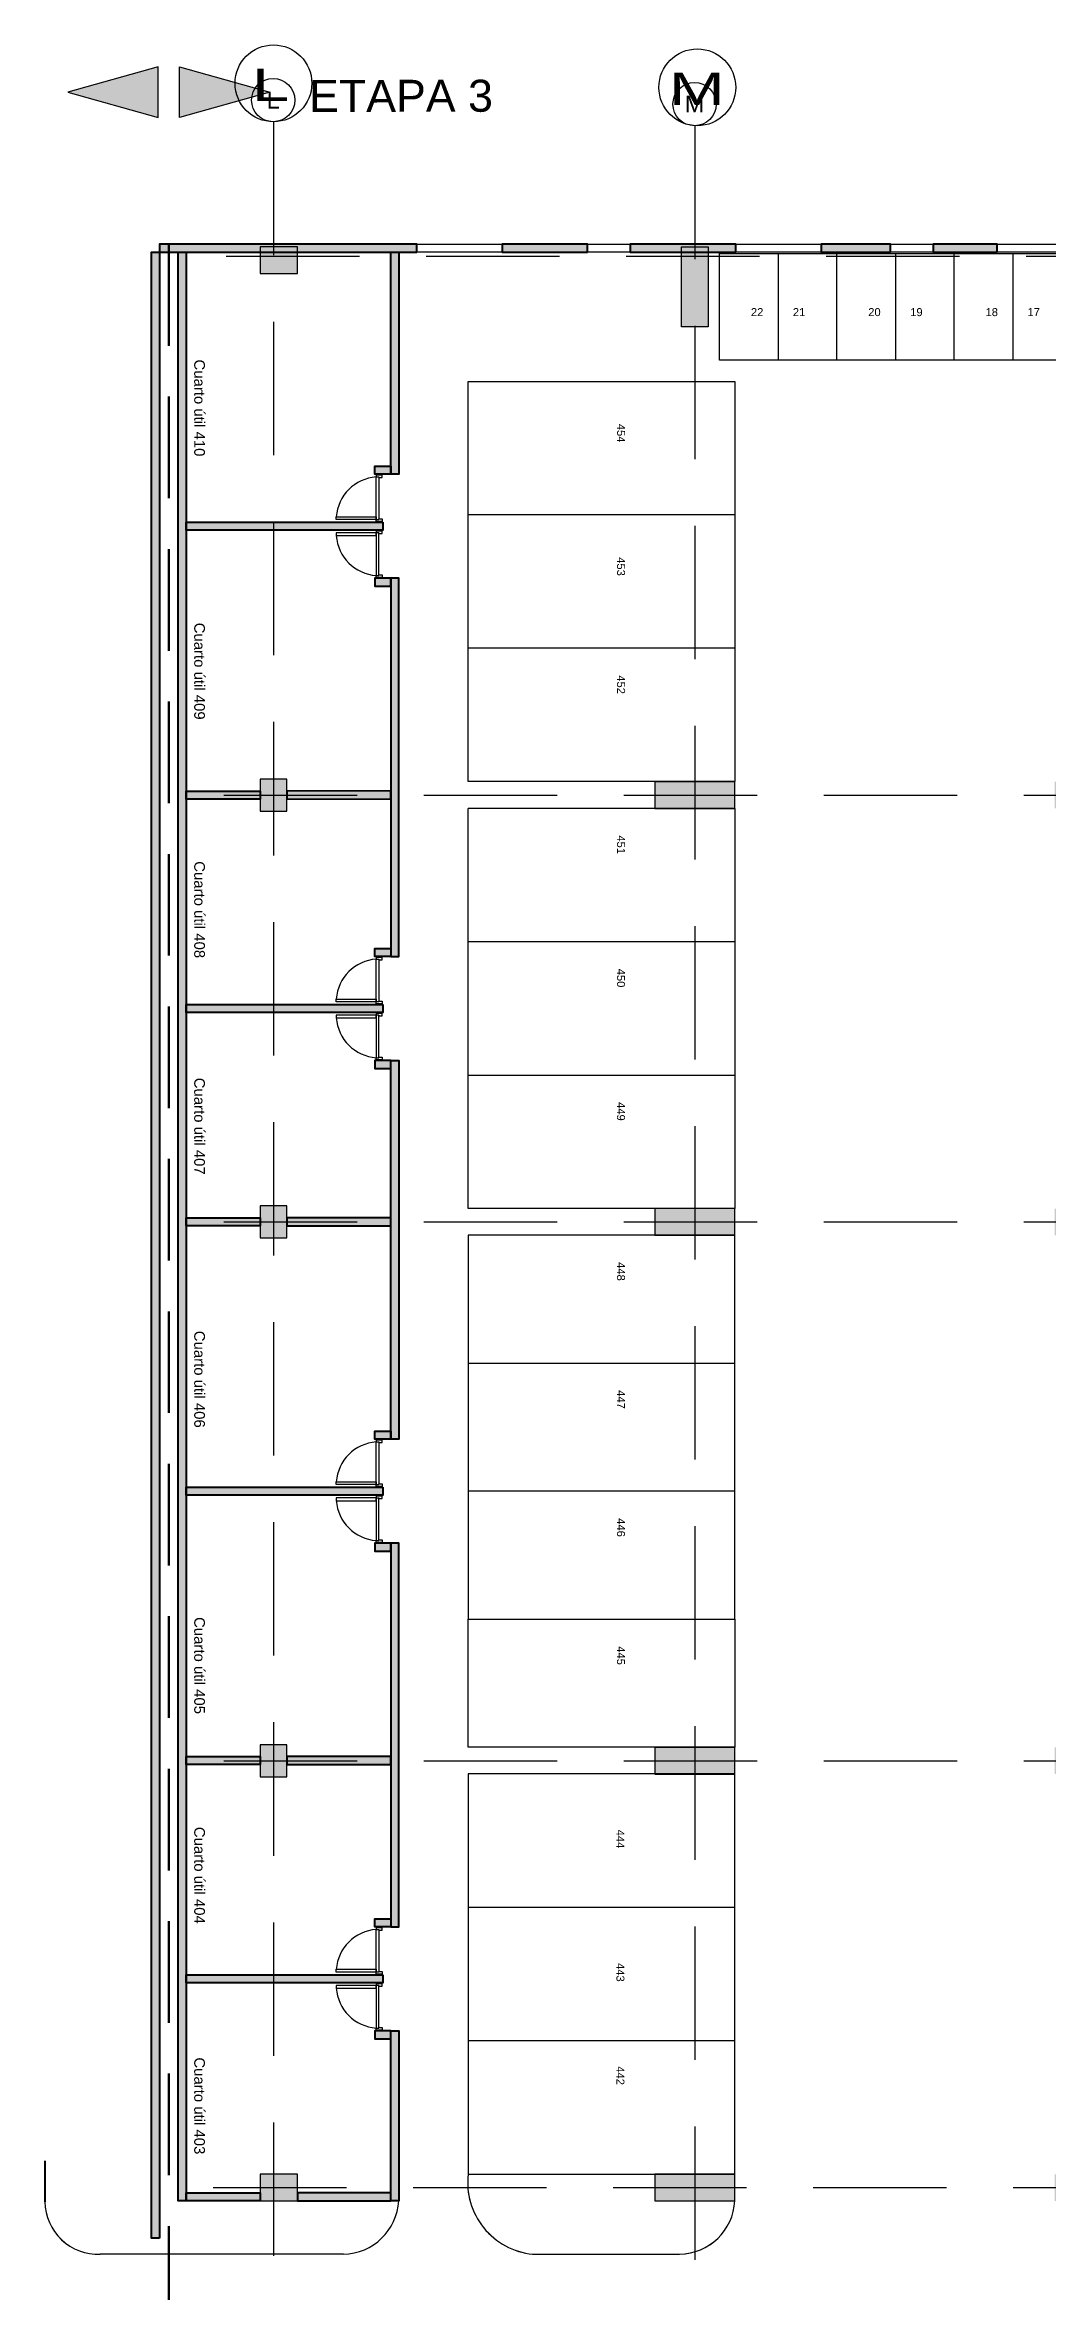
# Model space of a CAD drawing. Header units: millimetres. Extents: x -967 to 876, y -355 to 681.
# Drawn here: x 45.43 to 64.22, y -327.9 to -285.79 of the extents above; entities that cross this region are included whole.
import ezdxf
from ezdxf.enums import TextEntityAlignment as Align

# ---------------------------------------------------------------- set-up
doc = ezdxf.new("R2010")
doc.units = ezdxf.units.MM
doc.linetypes.add('HIDDEN', pattern=[9.525, 6.35, -3.175])
doc.linetypes.add('LÍNEAS_OCULTASX2', pattern=[0.75, 0.5, -0.25])
for name, color, linetype in [('-parquead', 8, 'Continuous'), ('1amobla', 253, 'Continuous'), ('A_CIRCULO DE EJES', 3, 'Continuous'), ('F-2', 8, 'Continuous'), ('GG_PISO 1', 251, 'Continuous'), ('GG_PISO 4', 8, 'Continuous'), ('JCA_HATCH 254', 252, 'Continuous'), ('MUEBLE', 8, 'Continuous'), ('Textos-espacios', 8, 'Continuous')]:
    doc.layers.add(name, color=color, linetype=linetype)
for name, color, linetype, lineweight in [('Acabados', 2, 'Continuous', 40), ('Muro', 9, 'Continuous', 40), ('TEXTOS', 8, 'Continuous', 20), ('Vidrio', 8, 'Continuous', 30)]:
    doc.layers.add(name, color=color, linetype=linetype, lineweight=lineweight)
doc.layers.add('DIM-25', color=8, linetype='Continuous', plot=False)
doc.styles.add('A_TEXT1', font='arial.ttf')
doc.styles.get("Standard").update_dxf_attribs({"font": 'arial.ttf'})
doc.styles.add('style2', font='arial.ttf', dxfattribs={"width": 1.5})

# ---------------------------------------------------------------- blocks, each defined once
blk = doc.blocks.new('A_B_Eje')
at = {"layer": 'A_CIRCULO DE EJES', "color": 0, "ltscale": 1.5}
blk.add_circle((0, 0), 0.0045, dxfattribs=at)
at = {"ltscale": 1.5, "style": 'A_TEXT1'}
blk.add_attdef('EJE', text='', height=0.0035, dxfattribs=at).set_placement((0, 0), align=Align.MIDDLE_CENTER)
blk = doc.blocks.new('estructura etapa 3')
at = {"layer": 'GG_PISO 1'}
h = blk.add_hatch(color=256, dxfattribs=at)
h.paths.add_polyline_path([(-91.651, -6658.124), (-91.651, -6657.624), (-92.35, -6657.624), (-92.35, -6658.124)])
h.paths.add_polyline_path([(-49.354, -6658.124), (-49.354, -6657.624), (-50.055, -6657.624), (-50.055, -6658.124)])
h.paths.add_polyline_path([(-56.053, -6658.124), (-56.053, -6657.624), (-56.753, -6657.624), (-56.753, -6658.124)])
h.paths.add_polyline_path([(-76.45, -6659.124), (-76.95, -6659.124), (-76.95, -6657.624), (-76.45, -6657.624)])
h.paths.add_polyline_path([(-83.95, -6659.124), (-84.45, -6659.124), (-84.45, -6657.624), (-83.95, -6657.624)])
h.paths.add_polyline_path([(-60.452, -6659.124), (-60.952, -6659.124), (-60.952, -6657.624), (-60.452, -6657.624)])
h.paths.add_polyline_path([(-67.95, -6659.124), (-68.45, -6659.124), (-68.45, -6657.624), (-67.95, -6657.624)])
h.paths.add_polyline_path([(-91.85, -6668.199), (-91.851, -6667.599), (-92.35, -6667.599), (-92.349, -6668.199)])
h.paths.add_polyline_path([(-49.354, -6668.199), (-49.354, -6667.599), (-49.854, -6667.599), (-49.854, -6668.199)])
h.paths.add_polyline_path([(-56.154, -6668.149), (-56.154, -6667.649), (-56.854, -6667.649), (-56.854, -6668.149)])
h.paths.add_polyline_path([(-59.952, -6667.649), (-59.952, -6668.149), (-61.452, -6668.149), (-61.452, -6667.649)])
h.paths.add_polyline_path([(-75.95, -6667.649), (-75.95, -6668.149), (-77.45, -6668.149), (-77.45, -6667.649)])
h.paths.add_polyline_path([(-68.95, -6667.649), (-68.95, -6668.149), (-67.45, -6668.149), (-67.45, -6667.649)])
h.paths.add_polyline_path([(-84.95, -6667.649), (-84.95, -6668.149), (-83.45, -6668.149), (-83.45, -6667.649)])
h.paths.add_polyline_path([(-91.85, -6676.199), (-91.85, -6675.599), (-92.349, -6675.599), (-92.349, -6676.199)])
h.paths.add_polyline_path([(-49.354, -6676.199), (-49.354, -6675.599), (-49.854, -6675.599), (-49.854, -6676.199)])
h.paths.add_polyline_path([(-56.154, -6676.149), (-56.154, -6675.649), (-56.754, -6675.649), (-56.754, -6676.149)])
h.paths.add_polyline_path([(-59.952, -6675.649), (-59.952, -6676.149), (-61.452, -6676.149), (-61.452, -6675.649)])
h.paths.add_polyline_path([(-75.95, -6675.649), (-75.95, -6676.149), (-77.45, -6676.149), (-77.45, -6675.649)])
h.paths.add_polyline_path([(-68.95, -6675.649), (-68.95, -6676.149), (-67.45, -6676.149), (-67.45, -6675.649)])
h.paths.add_polyline_path([(-84.95, -6675.649), (-84.95, -6676.149), (-83.45, -6676.149), (-83.45, -6675.649)])
h.paths.add_polyline_path([(-91.847, -6686.299), (-91.851, -6685.699), (-92.35, -6685.699), (-92.346, -6686.299)])
h.paths.add_polyline_path([(-49.354, -6686.299), (-49.354, -6685.699), (-49.854, -6685.699), (-49.854, -6686.299)])
h.paths.add_polyline_path([(-56.154, -6686.249), (-56.154, -6685.749), (-56.754, -6685.749), (-56.754, -6686.249)])
h.paths.add_polyline_path([(-59.952, -6685.749), (-59.952, -6686.249), (-61.452, -6686.249), (-61.452, -6685.749)])
h.paths.add_polyline_path([(-75.95, -6685.749), (-75.95, -6686.249), (-77.45, -6686.249), (-77.45, -6685.749)])
h.paths.add_polyline_path([(-68.95, -6685.749), (-68.95, -6686.249), (-67.45, -6686.249), (-67.45, -6685.749)])
h.paths.add_polyline_path([(-84.95, -6685.749), (-84.95, -6686.249), (-83.45, -6686.249), (-83.45, -6685.749)])
h.paths.add_polyline_path([(-49.353, -6694.294), (-49.354, -6693.699), (-49.855, -6693.699), (-49.854, -6694.294)])
h.paths.add_polyline_path([(-56.054, -6694.249), (-56.054, -6693.749), (-56.753, -6693.749), (-56.753, -6694.249)])
h.paths.add_polyline_path([(-91.651, -6694.249), (-91.651, -6693.749), (-92.35, -6693.749), (-92.35, -6694.249)])
h.paths.add_polyline_path([(-59.952, -6693.749), (-59.952, -6694.249), (-61.452, -6694.249), (-61.452, -6693.749)])
h.paths.add_polyline_path([(-75.95, -6693.749), (-75.95, -6694.249), (-77.45, -6694.249), (-77.45, -6693.749)])
h.paths.add_polyline_path([(-68.95, -6693.749), (-68.95, -6694.249), (-67.45, -6694.249), (-67.45, -6693.749)])
h.paths.add_polyline_path([(-84.95, -6693.749), (-84.95, -6694.249), (-83.45, -6694.249), (-83.45, -6693.749)])
h.paths.add_polyline_path([(-49.358, -6703.974), (-49.353, -6703.374), (-49.854, -6703.374), (-49.859, -6703.974)])
h.paths.add_polyline_path([(-56.054, -6703.924), (-56.054, -6703.424), (-56.753, -6703.424), (-56.753, -6703.924)])
h.paths.add_polyline_path([(-67.95, -6704.924), (-67.95, -6703.424), (-68.45, -6703.424), (-68.45, -6704.924)])
h.paths.add_polyline_path([(-91.651, -6703.924), (-91.651, -6703.424), (-92.35, -6703.424), (-92.35, -6703.924)])
h.paths.add_polyline_path([(-61.847, -6703.424), (-60.347, -6703.424), (-60.347, -6703.924), (-61.847, -6703.924)])
h.paths.add_polyline_path([(-83.95, -6704.924), (-83.95, -6703.424), (-84.45, -6703.424), (-84.45, -6704.924)])
h.paths.add_polyline_path([(-76.45, -6704.924), (-76.45, -6703.424), (-76.95, -6703.424), (-76.95, -6704.924)])
h.paths.add_polyline_path([(-49.354, -6711.949), (-49.354, -6711.449), (-50.054, -6711.449), (-50.054, -6711.949)])
h.paths.add_polyline_path([(-55.954, -6711.949), (-55.954, -6711.449), (-56.654, -6711.449), (-56.654, -6711.949)])
h.paths.add_polyline_path([(-91.65, -6711.949), (-91.65, -6711.449), (-92.35, -6711.449), (-92.35, -6711.949)])
h.paths.add_polyline_path([(-60.952, -6711.949), (-60.952, -6709.549), (-60.452, -6709.549), (-60.452, -6711.949)])
h.paths.add_polyline_path([(-68.45, -6709.549), (-68.45, -6711.949), (-67.95, -6711.949), (-67.95, -6709.549)])
h.paths.add_polyline_path([(-76.95, -6709.549), (-76.95, -6711.949), (-76.45, -6711.949), (-76.45, -6709.549)])
h.paths.add_polyline_path([(-83.95, -6709.549), (-83.95, -6711.949), (-84.45, -6711.949), (-84.45, -6709.549)])
at = {"layer": 'GG_PISO 1', "color": 253, "linetype": 'LÍNEAS_OCULTASX2', "ltscale": 5}
for p, q in [((-92.1, -6655.279), (-92.1, -6714.861)), ((-84.2, -6655.354), (-84.2, -6714.914)), ((-92.986, -6657.799), (-46.502, -6657.799)), ((-93.028, -6667.899), (-46.502, -6667.899)), ((-93.028, -6675.899), (-46.502, -6675.899)), ((-93.028, -6685.999), (-46.502, -6685.999)), ((-93.228, -6693.999), (-46.502, -6693.999))]:
    blk.add_line(p, q, dxfattribs=at)
at = {"layer": 'GG_PISO 1', "color": 0}
for points in [[(-91.651, -6658.124), (-91.651, -6657.624), (-92.35, -6657.624), (-92.35, -6658.124)], [(-83.95, -6659.124), (-84.45, -6659.124), (-84.45, -6657.624), (-83.95, -6657.624)], [(-91.85, -6668.199), (-91.851, -6667.599), (-92.35, -6667.599), (-92.349, -6668.199)], [(-84.95, -6667.649), (-84.95, -6668.149), (-83.45, -6668.149), (-83.45, -6667.649)], [(-91.85, -6676.199), (-91.85, -6675.599), (-92.349, -6675.599), (-92.349, -6676.199)], [(-84.95, -6675.649), (-84.95, -6676.149), (-83.45, -6676.149), (-83.45, -6675.649)], [(-91.847, -6686.299), (-91.851, -6685.699), (-92.35, -6685.699), (-92.346, -6686.299)], [(-84.95, -6685.749), (-84.95, -6686.249), (-83.45, -6686.249), (-83.45, -6685.749)], [(-91.651, -6694.249), (-91.651, -6693.749), (-92.35, -6693.749), (-92.35, -6694.249)], [(-84.95, -6693.749), (-84.95, -6694.249), (-83.45, -6694.249), (-83.45, -6693.749)]]:
    blk.add_lwpolyline(points, close=True, dxfattribs=at)
at = {"layer": 'GG_PISO 1', "linetype": 'Continuous'}
for centre in [(-92.1, -6654.559), (-84.152, -6654.634)]:
    blk.add_circle(centre, 0.72, dxfattribs=at)
at = {"layer": 'GG_PISO 1', "style": 'style2', "width": 1.5}
for s, p in [('L', (-92.507, -6654.889)), ('M', (-84.687, -6654.964))]:
    blk.add_text(s, height=0.603, rotation=0.0293, dxfattribs=at).set_placement(p)
blk = doc.blocks.new('A$Caedca3e0')
at = {"layer": 'JCA_HATCH 254'}
for points in [[(-19.676, 59.688), (-17.983, 59.212), (-17.983, 60.164)], [(-15.891, 59.688), (-17.583, 59.212), (-17.583, 60.164)], [(-13.133, 56.688), (-13.133, 56.838), (-17.958, 56.838), (-17.958, 56.688)], [(-17.958, 19.463), (-18.108, 19.463), (-18.108, 56.688), (-17.958, 56.688)]]:
    blk.add_hatch(color=256, dxfattribs=at).paths.add_polyline_path(points)
at = {"layer": 'JCA_HATCH 254', "linetype": 'Continuous', "ltscale": 0.3, "transparency": 33554687}
h = blk.add_hatch(color=256, dxfattribs=at)
h.dxf.hatch_style = 1
h.paths.add_polyline_path([(26.923, 56.688), (26.923, 56.838)], flags=17)
h.paths.add_polyline_path([(26.923, 56.688), (26.923, 56.838), (25.482, 56.838), (25.489, 56.688), (24.689, 56.688), (24.689, 56.838), (22.691, 56.838), (22.691, 56.688)])
h.paths.add_polyline_path([(21.091, 56.689), (21.091, 56.839), (19.194, 56.839), (19.194, 56.689)])
h.paths.add_polyline_path([(18.394, 56.689), (18.394, 56.839), (17.592, 56.838), (17.592, 56.688)])
h.paths.add_polyline_path([(16.392, 56.689), (16.392, 56.839), (7.345, 56.838), (7.345, 56.688)])
h.paths.add_polyline_path([(6.545, 56.688), (6.545, 56.838), (5.741, 56.839), (5.741, 56.689)])
h.paths.add_polyline_path([(4.141, 56.687), (4.141, 56.837), (2.144, 56.838), (2.144, 56.688)])
h.paths.add_polyline_path([(0.944, 56.689), (0.944, 56.839), (-1.054, 56.838), (-1.054, 56.688)])
h.paths.add_polyline_path([(-2.254, 56.688), (-2.254, 56.838), (-3.456, 56.838), (-3.456, 56.688)])
h.paths.add_polyline_path([(-4.256, 56.689), (-4.256, 56.839), (-5.553, 56.838), (-5.553, 56.688)])
h.paths.add_polyline_path([(-7.153, 56.689), (-7.153, 56.839), (-9.137, 56.838), (-9.137, 56.688)])
h.paths.add_polyline_path([(-9.937, 56.688), (-9.937, 56.838), (-11.533, 56.838), (-11.533, 56.688)])
h = blk.add_hatch(color=256, dxfattribs=at)
h.dxf.hatch_style = 1
h.paths.add_polyline_path([(-16.072, 20.314), (-16.072, 20.164), (-17.458, 20.164), (-17.458, 20.314)])
h.paths.add_polyline_path([(-17.608, 56.688), (-17.458, 56.688), (-17.458, 20.164), (-17.608, 20.164)])
h.paths.add_polyline_path([(-15.373, 20.314), (-15.373, 20.164), (-13.623, 20.164), (-13.623, 20.314)])
h.paths.add_polyline_path([(-13.623, 23.351), (-13.472, 23.351), (-13.472, 20.164), (-13.623, 20.164)])
h.paths.add_polyline_path([(-13.623, 23.201), (-13.623, 23.351), (-13.923, 23.351), (-13.923, 23.201)])
h.paths.add_polyline_path([(-13.773, 24.401), (-13.773, 24.251), (-17.458, 24.251), (-17.458, 24.401)])
h.paths.add_polyline_path([(-13.623, 25.451), (-13.623, 25.301), (-13.923, 25.301), (-13.923, 25.451)])
h.paths.add_polyline_path([(-13.623, 25.301), (-13.472, 25.301), (-13.472, 32.489), (-13.623, 32.489)])
h.paths.add_polyline_path([(-15.574, 28.489), (-15.574, 28.339), (-13.623, 28.339), (-13.623, 28.489)])
h.paths.add_polyline_path([(-16.071, 28.489), (-16.071, 28.339), (-17.458, 28.339), (-17.458, 28.489)])
h.paths.add_polyline_path([(-13.623, 32.338), (-13.623, 32.489), (-13.923, 32.489), (-13.923, 32.338)])
h.paths.add_polyline_path([(-13.773, 33.539), (-13.773, 33.389), (-17.458, 33.389), (-17.458, 33.539)])
h.paths.add_polyline_path([(-13.623, 34.589), (-13.623, 34.439), (-13.923, 34.439), (-13.923, 34.589)])
h.paths.add_polyline_path([(-13.623, 41.539), (-13.472, 41.539), (-13.472, 34.439), (-13.623, 34.439)])
h.paths.add_polyline_path([(-15.574, 38.589), (-15.574, 38.439), (-13.623, 38.439), (-13.623, 38.589)])
h.paths.add_polyline_path([(-16.071, 38.589), (-16.071, 38.439), (-17.458, 38.439), (-17.458, 38.589)])
h.paths.add_polyline_path([(-13.773, 42.589), (-13.773, 42.439), (-17.458, 42.439), (-17.458, 42.589)])
h.paths.add_polyline_path([(-13.623, 41.389), (-13.623, 41.539), (-13.923, 41.539), (-13.923, 41.389)])
h.paths.add_polyline_path([(-13.623, 43.639), (-13.623, 43.489), (-13.923, 43.489), (-13.923, 43.639)])
h.paths.add_polyline_path([(-13.623, 43.489), (-13.472, 43.489), (-13.472, 50.576), (-13.623, 50.576)])
h.paths.add_polyline_path([(-15.573, 46.588), (-15.573, 46.438), (-13.623, 46.439), (-13.623, 46.589)])
h.paths.add_polyline_path([(-16.07, 46.588), (-16.07, 46.438), (-17.458, 46.438), (-17.458, 46.588)])
h.paths.add_polyline_path([(-13.623, 50.426), (-13.623, 50.576), (-13.923, 50.576), (-13.923, 50.426)])
h.paths.add_polyline_path([(-13.773, 51.626), (-13.773, 51.476), (-17.458, 51.476), (-17.458, 51.626)])
h.paths.add_polyline_path([(-13.623, 52.676), (-13.623, 52.526), (-13.923, 52.526), (-13.923, 52.676)])
h.paths.add_polyline_path([(-13.623, 56.688), (-13.472, 56.688), (-13.472, 52.526), (-13.623, 52.526)])
at = {"layer": '-parquead'}
for p, q in [((-12.172, 38.264), (-12.172, 31.064)), ((-12.172, 28.164), (-12.172, 20.664)), ((-14.509, 19.163), (-19.071, 19.163)), ((-10.964, 19.163), (-8.209, 19.163))]:
    blk.add_line(p, q, dxfattribs=at)
for points in [[(-13.133, 56.838), (-11.533, 56.838), (-11.533, 56.688), (-13.133, 56.69)], [(-9.937, 56.838), (-9.137, 56.838), (-9.137, 56.688), (-9.937, 56.689)], [(-7.153, 56.838), (-5.553, 56.838), (-5.553, 56.688), (-7.153, 56.689)], [(-4.256, 56.838), (-3.456, 56.838), (-3.456, 56.688), (-4.256, 56.689)], [(-2.254, 56.837), (-1.054, 56.838), (-1.054, 56.688), (-2.254, 56.689)]]:
    blk.add_lwpolyline(points, close=True, dxfattribs=at)
for points in [[(-0.861, 54.663), (-7.46, 54.663), (-7.46, 56.663)], [(-7.46, 56.663), (-0.861, 56.663)], [(-6.361, 56.663), (-6.361, 54.663)], [(-5.261, 54.663), (-5.261, 56.663)], [(-4.161, 56.663), (-4.161, 54.663)], [(-3.061, 54.663), (-3.061, 56.663)], [(-1.961, 56.663), (-1.961, 54.663)], [(-7.172, 54.264), (-7.172, 46.764), (-12.172, 46.764), (-12.172, 54.264)], [(-12.172, 54.264), (-7.172, 54.264)], [(-7.172, 51.764), (-12.172, 51.764)], [(-7.172, 49.264), (-12.172, 49.264)], [(-7.172, 46.264), (-7.172, 38.764), (-12.172, 38.764), (-12.172, 46.264)], [(-7.172, 46.264), (-12.172, 46.264)], [(-7.172, 43.764), (-12.172, 43.764)], [(-12.172, 41.264), (-7.172, 41.264)], [(-7.172, 38.264), (-12.172, 38.264)], [(-12.172, 31.064), (-7.172, 31.064), (-7.172, 38.264)], [(-12.172, 35.864), (-7.172, 35.864)], [(-7.172, 33.464), (-12.172, 33.464)], [(-7.172, 31.064), (-7.172, 28.664), (-12.172, 28.664), (-12.172, 31.064)], [(-7.172, 28.164), (-12.172, 28.164)], [(-12.172, 20.664), (-7.172, 20.664), (-7.172, 28.164)], [(-7.172, 25.664), (-12.172, 25.664)], [(-7.172, 23.164), (-12.172, 23.164)]]:
    blk.add_lwpolyline(points, dxfattribs=at)
for centre, radius, start, end in [((-10.827, 20.51), 1.354, 173.4982, 264.2154), ((-19.112, 20.158), 0.996, 180.8006, 272.348), ((-14.536, 20.229), 1.066, 271.4636, 356.4964), ((-8.222, 20.214), 1.05, 270.6874, 357.2713)]:
    blk.add_arc(centre, radius, start, end, dxfattribs=at)
at = {"layer": '1amobla', "linetype": 'HIDDEN', "lineweight": 60, "ltscale": 0.3}
blk.add_line((-17.783, 56.838), (-17.783, 2.404), dxfattribs=at)
at = {"layer": 'Acabados', "ltscale": 0.03}
blk.add_line((-20.108, 20.914), (-20.108, 20.144), dxfattribs=at)
at = {"layer": 'DIM-25'}
for centre, start, end in [((-13.834, 51.665), 94.4578, 175.5956), ((-13.834, 51.437), 184.4044, 265.5422), ((-13.834, 42.628), 94.4578, 175.5956), ((-13.834, 42.4), 184.4044, 265.5422), ((-13.834, 33.578), 94.4578, 175.5956), ((-13.834, 33.35), 184.4044, 265.5422), ((-13.834, 24.44), 94.4578, 175.5956), ((-13.834, 24.212), 184.4044, 265.5422)]:
    blk.add_arc(centre, 0.813, start, end, dxfattribs=at)
at = {"layer": 'F-2'}
for points in [[(-13.847, 52.475), (-13.847, 52.463), (-13.785, 52.463), (-13.785, 52.513), (-13.897, 52.513), (-13.897, 52.475)], [(-13.897, 51.677), (-13.897, 52.475), (-13.847, 52.475), (-13.847, 51.677)], [(-13.885, 52.526), (-13.885, 52.513), (-13.798, 52.513), (-13.798, 52.526)], [(-13.847, 51.689), (-13.785, 51.689), (-13.785, 51.639), (-13.897, 51.639), (-13.897, 51.677), (-13.847, 51.677), (-13.847, 51.689)], [(-13.847, 51.425), (-13.847, 51.413), (-13.785, 51.413), (-13.785, 51.463), (-13.897, 51.463), (-13.897, 51.425)], [(-13.885, 51.626), (-13.885, 51.639), (-13.798, 51.639), (-13.798, 51.626)], [(-13.885, 51.476), (-13.885, 51.463), (-13.798, 51.463), (-13.798, 51.476)], [(-13.847, 50.627), (-13.847, 50.639), (-13.785, 50.639), (-13.785, 50.589), (-13.897, 50.589), (-13.897, 50.627)], [(-13.885, 50.576), (-13.885, 50.589), (-13.798, 50.589), (-13.798, 50.576)], [(-13.847, 43.438), (-13.847, 43.425), (-13.785, 43.425), (-13.785, 43.476), (-13.897, 43.476), (-13.897, 43.438)], [(-13.885, 43.489), (-13.885, 43.476), (-13.798, 43.476), (-13.798, 43.489)], [(-13.847, 42.639), (-13.847, 42.652), (-13.785, 42.652), (-13.785, 42.601), (-13.897, 42.601), (-13.897, 42.639)], [(-13.885, 42.589), (-13.885, 42.601), (-13.798, 42.601), (-13.798, 42.589)], [(-13.847, 42.388), (-13.847, 42.375), (-13.785, 42.375), (-13.785, 42.426), (-13.897, 42.426), (-13.897, 42.388)], [(-13.885, 42.439), (-13.885, 42.426), (-13.798, 42.426), (-13.798, 42.439)], [(-13.847, 41.589), (-13.847, 41.602), (-13.785, 41.602), (-13.785, 41.551), (-13.897, 41.551), (-13.897, 41.589)], [(-13.885, 41.539), (-13.885, 41.551), (-13.798, 41.551), (-13.798, 41.539)], [(-13.847, 34.388), (-13.847, 34.375), (-13.785, 34.375), (-13.785, 34.426), (-13.897, 34.426), (-13.897, 34.388)], [(-13.897, 33.589), (-13.897, 34.388), (-13.847, 34.388), (-13.847, 33.589)], [(-13.885, 34.439), (-13.885, 34.426), (-13.798, 34.426), (-13.798, 34.439)], [(-13.847, 33.602), (-13.785, 33.602), (-13.785, 33.551), (-13.897, 33.551), (-13.897, 33.589), (-13.847, 33.589), (-13.847, 33.602)], [(-13.847, 33.325), (-13.785, 33.325), (-13.785, 33.376), (-13.897, 33.376), (-13.897, 33.338), (-13.847, 33.338), (-13.847, 33.325)], [(-13.897, 33.338), (-13.897, 32.539), (-13.847, 32.539), (-13.847, 33.338)], [(-13.885, 33.539), (-13.885, 33.551), (-13.798, 33.551), (-13.798, 33.539)], [(-13.885, 33.389), (-13.885, 33.376), (-13.798, 33.376), (-13.798, 33.389)], [(-13.847, 32.539), (-13.847, 32.552), (-13.785, 32.552), (-13.785, 32.501), (-13.897, 32.501), (-13.897, 32.539)], [(-13.885, 32.489), (-13.885, 32.501), (-13.798, 32.501), (-13.798, 32.489)], [(-13.847, 25.25), (-13.847, 25.238), (-13.785, 25.238), (-13.785, 25.288), (-13.897, 25.288), (-13.897, 25.25)], [(-13.885, 25.301), (-13.885, 25.288), (-13.798, 25.288), (-13.798, 25.301)], [(-13.847, 24.452), (-13.847, 24.465), (-13.785, 24.465), (-13.785, 24.414), (-13.897, 24.414), (-13.897, 24.452)], [(-13.847, 24.2), (-13.847, 24.188), (-13.785, 24.188), (-13.785, 24.238), (-13.897, 24.238), (-13.897, 24.2)], [(-13.885, 24.401), (-13.885, 24.414), (-13.798, 24.414), (-13.798, 24.401)], [(-13.885, 24.251), (-13.885, 24.238), (-13.798, 24.238), (-13.798, 24.251)], [(-13.847, 23.402), (-13.847, 23.414), (-13.785, 23.414), (-13.785, 23.364), (-13.897, 23.364), (-13.897, 23.402)], [(-13.885, 23.351), (-13.885, 23.364), (-13.798, 23.364), (-13.798, 23.351)]]:
    blk.add_lwpolyline(points, dxfattribs=at)
for points in [[(-13.847, 51.425), (-13.897, 51.425), (-13.897, 50.627), (-13.847, 50.627)], [(-13.847, 42.639), (-13.897, 42.639), (-13.897, 43.438), (-13.847, 43.438)], [(-13.847, 42.388), (-13.897, 42.388), (-13.897, 41.589), (-13.847, 41.589)], [(-13.847, 24.452), (-13.897, 24.452), (-13.897, 25.25), (-13.847, 25.25)], [(-13.847, 24.2), (-13.897, 24.2), (-13.897, 23.402), (-13.847, 23.402)]]:
    blk.add_lwpolyline(points, close=True, dxfattribs=at)
at = {"layer": 'MUEBLE', "linetype": 'HIDDEN'}
for points in [[(-13.897, 51.728), (-13.897, 51.677), (-14.645, 51.677), (-14.645, 51.728)], [(-13.897, 51.375), (-13.897, 51.425), (-14.645, 51.425), (-14.645, 51.375)], [(-13.897, 42.69), (-13.897, 42.639), (-14.645, 42.639), (-14.645, 42.69)], [(-13.897, 42.337), (-13.897, 42.388), (-14.645, 42.388), (-14.645, 42.337)], [(-13.897, 33.64), (-13.897, 33.589), (-14.645, 33.589), (-14.645, 33.64)], [(-13.897, 33.287), (-13.897, 33.338), (-14.645, 33.338), (-14.645, 33.287)], [(-13.897, 24.503), (-13.897, 24.452), (-14.645, 24.452), (-14.645, 24.503)], [(-13.897, 24.15), (-13.897, 24.2), (-14.645, 24.2), (-14.645, 24.15)]]:
    blk.add_lwpolyline(points, close=True, dxfattribs=at)
at = {"layer": 'Muro'}
for points in [[(-13.133, 56.688), (-13.133, 56.838), (-17.958, 56.838), (-17.958, 56.688)], [(-9.937, 56.688), (-9.937, 56.838), (-11.533, 56.838), (-11.533, 56.688)], [(-7.153, 56.689), (-7.153, 56.839), (-9.137, 56.838), (-9.137, 56.688)], [(-4.256, 56.689), (-4.256, 56.839), (-5.553, 56.838), (-5.553, 56.688)], [(-2.254, 56.688), (-2.254, 56.838), (-3.456, 56.839), (-3.456, 56.689)], [(-17.958, 19.463), (-18.108, 19.463), (-18.108, 56.688), (-17.958, 56.688)], [(-17.608, 56.688), (-17.458, 56.688), (-17.458, 20.164), (-17.608, 20.164)], [(-13.623, 56.688), (-13.472, 56.688), (-13.472, 52.526), (-13.623, 52.526)], [(-13.623, 52.676), (-13.623, 52.526), (-13.923, 52.526), (-13.923, 52.676)], [(-13.773, 51.626), (-13.773, 51.476), (-17.458, 51.476), (-17.458, 51.626)], [(-13.623, 50.426), (-13.623, 50.576), (-13.923, 50.576), (-13.923, 50.426)], [(-13.623, 43.489), (-13.472, 43.489), (-13.472, 50.576), (-13.623, 50.576)], [(-16.07, 46.588), (-16.07, 46.438), (-17.458, 46.438), (-17.458, 46.588)], [(-15.573, 46.588), (-15.573, 46.438), (-13.623, 46.439), (-13.623, 46.589)], [(-13.623, 43.639), (-13.623, 43.489), (-13.923, 43.489), (-13.923, 43.639)], [(-13.773, 42.589), (-13.773, 42.439), (-17.458, 42.439), (-17.458, 42.589)], [(-13.623, 41.389), (-13.623, 41.539), (-13.923, 41.539), (-13.923, 41.389)], [(-13.623, 41.539), (-13.472, 41.539), (-13.472, 34.439), (-13.623, 34.439)], [(-16.071, 38.589), (-16.071, 38.439), (-17.458, 38.439), (-17.458, 38.589)], [(-15.574, 38.589), (-15.574, 38.439), (-13.623, 38.439), (-13.623, 38.589)], [(-13.623, 34.589), (-13.623, 34.439), (-13.923, 34.439), (-13.923, 34.589)], [(-13.773, 33.539), (-13.773, 33.389), (-17.458, 33.389), (-17.458, 33.539)], [(-13.623, 32.338), (-13.623, 32.489), (-13.923, 32.489), (-13.923, 32.338)], [(-13.623, 25.301), (-13.472, 25.301), (-13.472, 32.489), (-13.623, 32.489)], [(-16.071, 28.489), (-16.071, 28.339), (-17.458, 28.339), (-17.458, 28.489)], [(-15.574, 28.489), (-15.574, 28.339), (-13.623, 28.339), (-13.623, 28.489)], [(-13.623, 25.451), (-13.623, 25.301), (-13.923, 25.301), (-13.923, 25.451)], [(-13.773, 24.401), (-13.773, 24.251), (-17.458, 24.251), (-17.458, 24.401)], [(-13.623, 23.201), (-13.623, 23.351), (-13.923, 23.351), (-13.923, 23.201)], [(-13.623, 23.351), (-13.472, 23.351), (-13.472, 20.164), (-13.623, 20.164)], [(-16.072, 20.314), (-16.072, 20.164), (-17.458, 20.164), (-17.458, 20.314)], [(-15.373, 20.314), (-15.373, 20.164), (-13.623, 20.164), (-13.623, 20.314)]]:
    blk.add_lwpolyline(points, close=True, dxfattribs=at)
at = {"layer": 'Textos-espacios'}
for points in [[(-19.676, 59.688), (-17.983, 59.212), (-17.983, 60.164)], [(-15.891, 59.688), (-17.583, 59.212), (-17.583, 60.164)]]:
    blk.add_lwpolyline(points, close=True, dxfattribs=at)
at = {"layer": 'Vidrio'}
blk.add_blockref('estructura etapa 3', (76.277, 6714.412), dxfattribs=at)
at = {"layer": 'TEXTOS', "color": 8}
blk.add_text('ETAPA 3', height=0.6, rotation=0.0669, dxfattribs=at).set_placement((-15.154, 59.317))
at = {"layer": 'Textos-espacios'}
for s, p in [('Cuarto útil 410', (-17.308, 54.677)), ('Cuarto útil 409', (-17.308, 49.743)), ('Cuarto útil 408', (-17.308, 45.273)), ('Cuarto útil 407', (-17.308, 41.214)), ('Cuarto útil 406', (-17.308, 36.471)), ('Cuarto útil 405', (-17.308, 31.105)), ('Cuarto útil 404', (-17.308, 27.173)), ('Cuarto útil 403', (-17.308, 22.852))]:
    blk.add_text(s, height=0.2, rotation=270, dxfattribs=at).set_placement(p)
at = {"layer": 'Textos-espacios', "char_height": 0.15}
for s, width, insert, attachment_point, rotation in [('22', 0.89145, (-6.637, 55.64), 3, 0), ('21', 0.89145, (-6.084, 55.64), 1, 360), ('20', 0.89145, (-4.438, 55.64), 3, 0), ('19', 0.89145, (-3.884, 55.64), 1, 360), ('18', 0.89145, (-2.238, 55.64), 3, 0), ('17', 0.89145, (-1.685, 55.64), 1, 360), ('454', 1.5279, (-9.23, 53.471), 1, 270), ('453', 1.5279, (-9.23, 50.971), 1, 270), ('452', 1.5279, (-9.23, 48.758), 1, 270), ('451', 1.5279, (-9.23, 45.758), 1, 270), ('450', 1.5279, (-9.231, 43.258), 1, 270), ('449', 1.5279, (-9.231, 40.758), 1, 270), ('448', 1.5279, (-9.231, 37.758), 1, 270), ('447', 1.5279, (-9.231, 35.358), 1, 270), ('446', 1.5279, (-9.231, 32.958), 1, 270), ('445', 1.5279, (-9.231, 30.558), 1, 270), ('444', 1.70433, (-9.242, 27.12), 1, 270), ('443', 1.70601, (-9.242, 24.62), 1, 270), ('442', 2.00679, (-9.242, 22.685), 1, 270)]:
    blk.add_mtext_dynamic_manual_height_columns(s, width=width, gutter_width=5, heights=[0], dxfattribs=dict(at, insert=insert, attachment_point=attachment_point, rotation=rotation))

msp = doc.modelspace()

# ---------------------------------------------------------------- linework, layer by layer
at = {"layer": 'GG_PISO 4'}
for centre, radius, start, end in [((51.703, -294.702), 0.813, 94.4578, 175.5956), ((51.703, -294.702), 0.813, 94.4578, 175.5956), ((51.703, -294.93), 0.813, 184.4044, 265.5422), ((51.703, -294.93), 0.813, 184.4044, 265.5422), ((51.703, -303.739), 0.813, 94.4578, 175.5956), ((51.703, -303.739), 0.813, 94.4578, 175.5956), ((51.703, -303.967), 0.813, 184.4044, 265.5422), ((51.703, -303.967), 0.813, 184.4044, 265.5422), ((51.703, -312.789), 0.813, 94.4578, 175.5956), ((51.703, -312.789), 0.813, 94.4578, 175.5956), ((51.703, -313.017), 0.813, 184.4044, 265.5422), ((51.703, -313.017), 0.813, 184.4044, 265.5422), ((51.703, -321.927), 0.813, 94.4578, 175.5956), ((51.703, -321.927), 0.813, 94.4578, 175.5956), ((51.703, -322.155), 0.813, 184.4044, 265.5422), ((51.703, -322.155), 0.813, 184.4044, 265.5422), ((54.71, -325.856), 1.354, 173.4982, 264.2154), ((46.425, -326.208), 0.996, 180.8006, 272.348), ((51.001, -326.138), 1.066, 271.4636, 356.4964), ((57.316, -326.153), 1.05, 270.6874, 357.2713)]:
    msp.add_arc(centre, radius, start, end, dxfattribs=at)

# ---------------------------------------------------------------- block references
msp.add_blockref('A$Caedca3e0', (65.537, -346.367))
ref = msp.add_blockref('A_B_Eje', (49.71, -286.829), dxfattribs=dict(xscale=90, yscale=90, zscale=90))
ref.add_attrib('EJE', 'L', dxfattribs={"color": 7, "ltscale": 1.5, "height": 0.315, "style": 'A_TEXT1'}).set_placement((49.71, -286.829), align=Align.MIDDLE_CENTER)
ref = msp.add_blockref('A_B_Eje', (57.61, -286.903), dxfattribs=dict(xscale=90, yscale=90, zscale=90))
ref.add_attrib('EJE', 'M', dxfattribs={"color": 7, "ltscale": 1.5, "height": 0.315, "style": 'A_TEXT1'}).set_placement((57.61, -286.903), align=Align.MIDDLE_CENTER)

doc.saveas('drawing.dxf')
